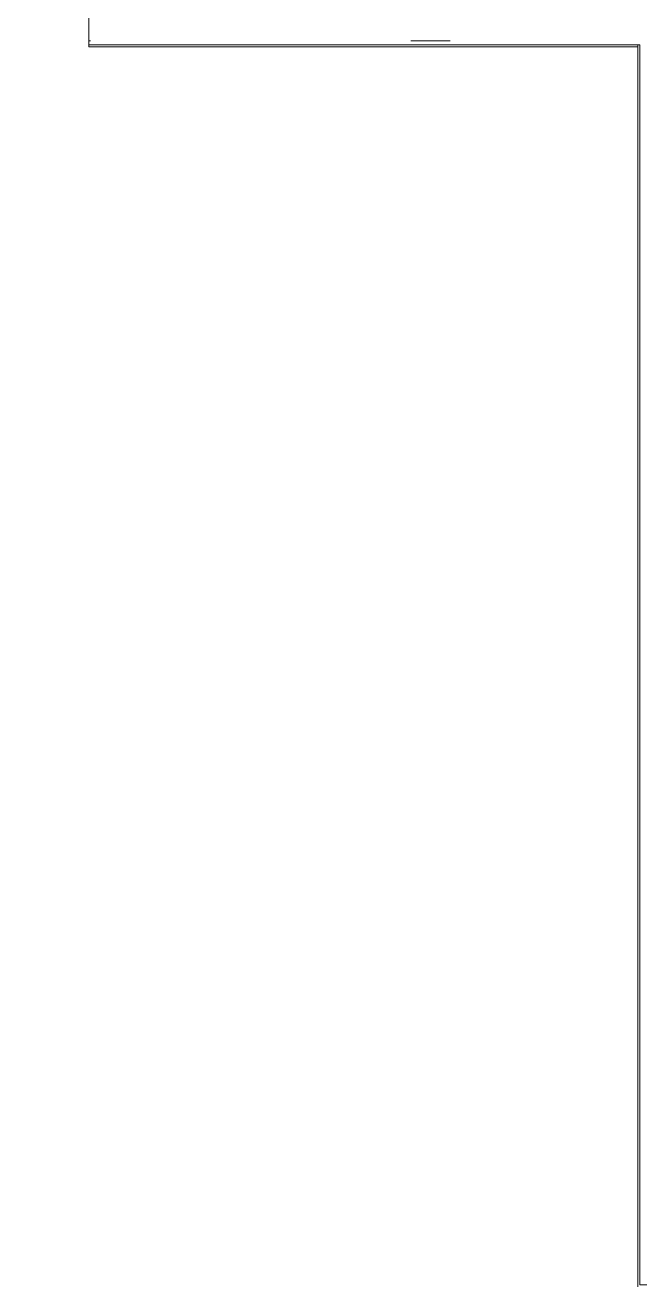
# Model space of a CAD drawing. Header units: millimetres. Extents: x -249154 to 415037, y -45458 to 354837.
# Drawn here: x 60642 to 60955, y 86236 to 86876 of the extents above; entities that cross this region are included whole.
import ezdxf

# ---------------------------------------------------------------- set-up
doc = ezdxf.new("R2010")
doc.units = ezdxf.units.MM
for name, color, linetype, lineweight in [('A-FLOR', 7, 'Continuous', 9), ('A-WALL', 7, 'Continuous', 5), ('I-WALL', 7, 'Continuous', 5)]:
    doc.layers.add(name, color=color, linetype=linetype, lineweight=lineweight)
doc.layers.add('A-WALL-1', color=9, linetype='Continuous', lineweight=5, true_color=0x808080)
doc.layers.add('A-WALL-FNSH-1', color=9, linetype='Continuous', lineweight=5, true_color=0x808080)

# ---------------------------------------------------------------- blocks, each defined once
blk = doc.blocks.new('1floor')
at = {"layer": 'I-WALL'}
h = blk.add_hatch(dxfattribs=at)
h.set_pattern_fill('FP_191', color=256, style=0, pattern_type=2)
h.set_pattern_definition([(0, (0, 0), (243.84, 60.96), [20.117, -162.763, 20.117, -162.763, -975.36]), (0, (0, 0), (243.84, 60.96), [-365.76, 20.117, -345.643, 20.117, -162.763, -426.72]), (0, (0, 0), (243.84, 60.96), [-914.4, 20.117, -101.803, 20.117, -284.683]), (120, (91.44, 30.48), (-174.71291, 180.691634), [20.117, -162.763, 20.117, -162.763, -975.36]), (120, (91.44, 30.48), (-174.71291, 180.691634), [-365.76, 20.117, -345.643, 20.117, -162.763, -426.72]), (120, (91.44, 30.48), (-174.71291, 180.691634), [-914.4, 20.117, -101.803, 20.117, -284.683]), (240, (121.92, 152.4), (-69.12709, -241.651634), [20.117, -162.763, 20.117, -162.763, -975.36]), (240, (121.92, 152.4), (-69.12709, -241.651634), [-365.76, 20.117, -345.643, 20.117, -162.763, -426.72]), (240, (121.92, 152.4), (-69.12709, -241.651634), [-914.4, 20.117, -101.803, 20.117, -284.683])])
h.paths.add_polyline_path([(60910, 7700), (60610, 7700), (60610, 7680), (60890, 7680.95)])
h.paths.add_polyline_path([(60890, 7680), (60910, 7680), (60910, 7700)])
h.paths.add_polyline_path([(56981.94, 7680), (58110, 7680), (58110, 7700), (56930, 7700), (56931, 7680)])
at = {"layer": 'A-FLOR'}
for p, q in [((60610, 7848), (60610, 7680)), ((60890, 7680), (60890, 7050)), ((60890, 7050), (62210, 7050))]:
    blk.add_line(p, q, dxfattribs=at)
at = {"layer": 'A-WALL'}
blk.add_line((60889, 7679), (60889, 7680), dxfattribs=at)
at = {"layer": 'A-WALL-1'}
blk.add_line((60889, 7680), (60890, 7680), dxfattribs=at)
at = {"layer": 'A-WALL-FNSH-1'}
for p, q in [((60889, 7680), (60610, 7680)), ((60610, 7680), (60610, 7679)), ((60610, 7679), (60889, 7679)), ((60889, 7679), (60889, 7049))]:
    blk.add_line(p, q, dxfattribs=at)

msp = doc.modelspace()

# ---------------------------------------------------------------- block references
msp.add_blockref('1floor', (64.7, 79186.05))

doc.saveas('drawing.dxf')
